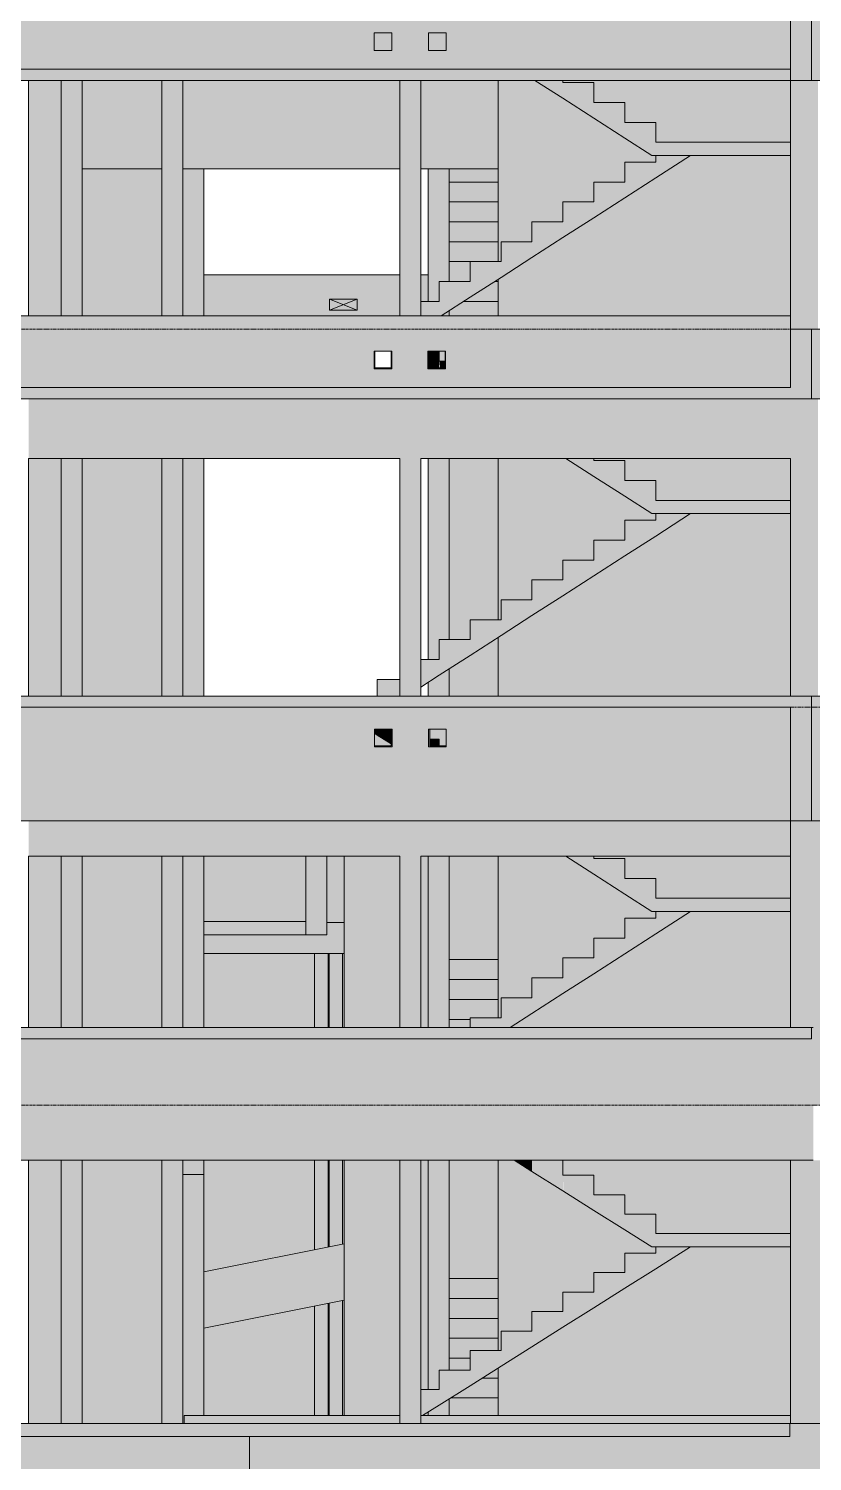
# Model space of a CAD drawing. Header units: centimetres. Extents: x -1095 to 23421, y -520 to 84300.
# Drawn here: x 14340 to 15049, y 74231 to 75527 of the extents above; entities that cross this region are included whole.
import ezdxf

# ---------------------------------------------------------------- set-up
doc = ezdxf.new("R2010")
doc.units = ezdxf.units.CM
doc.linetypes.add('Centro', pattern=[3.175, 0.635, -0.47625, 1.5875, -0.47625])
for name, color, linetype, lineweight in [('A-FLOR', 7, 'Continuous', 9), ('A-FLOR-LEVL', 7, 'Continuous', 9), ('A-GENM', 7, 'Continuous', 18), ('A-WALL', 7, 'Continuous', 9), ('S-BEAM', 7, 'Continuous', 9), ('S-COLS', 7, 'Continuous', 9), ('S-FNDN', 7, 'Continuous', 9), ('S-STRS', 7, 'Continuous', 9)]:
    doc.layers.add(name, color=color, linetype=linetype, lineweight=lineweight)

# ---------------------------------------------------------------- blocks, each defined once
blk = doc.blocks.new('Estaca W Gerdau - W250X73-4068957-CT501 - CORTE ESQ_ ATC')
at = {"layer": 'S-FNDN', "true_color": 0xacb7d2}
h = blk.add_hatch(color=9, dxfattribs=at)
h.paths.add_polyline_path([(248.5, 73400), (248.4, 73564), (224, 73564), (224, 73400)], flags=0)
h.paths.add_polyline_path([(224, 74272), (249.4, 74272), (249.4, 74376.1), (224, 74371.1), (224, 74329.4)], flags=0)
h.paths.add_polyline_path([(224, 74422.1), (249.4, 74427.4), (249.4, 74503), (224, 74503), (224, 74427.4)], flags=0)
h.paths.add_polyline_path([(235.3, 74623), (249.4, 74623), (249.4, 74690), (224, 74690), (224, 74623)], flags=0)
at = {"layer": 'S-FNDN'}
for p, q in [((224, 74690), (224, 74623)), ((236.3, 74623), (236.3, 74690)), ((237.1, 74690), (237.1, 74623)), ((249.4, 74690), (249.4, 74623)), ((224, 74503), (224, 74422.1)), ((236.3, 74424.5), (236.3, 74503)), ((237.1, 74503), (237.1, 74424.7)), ((249.4, 74503), (249.4, 74427.1)), ((236.3, 74272), (236.3, 74373.5)), ((237.1, 74373.7), (237.1, 74272)), ((249.4, 74376.1), (249.4, 74272)), ((224, 74371.1), (224, 74272)), ((224, 73564), (224, 73400)), ((236.3, 73400), (236.3, 73564)), ((237.1, 73564), (237.1, 73400)), ((248.5, 73400), (224, 73400))]:
    blk.add_line(p, q, dxfattribs=at)
blk = doc.blocks.new('PED_FURO_RETANGULAR_R04_2020 _INSTÂNCIA_ - FURO RET-3662893-CT501 - CORTE ESQ_ ATC')
at = {"layer": 'A-GENM', "lineweight": 9}
for p, q in [((262.6, 75272), (237.6, 75282)), ((237.6, 75272), (262.6, 75282))]:
    blk.add_line(p, q, dxfattribs=at)

msp = doc.modelspace()

# ---------------------------------------------------------------- hatches: boundary and pattern name
at = {"layer": 'A-FLOR', "true_color": 0xc0c0c0}
for points in [[(15029.24, 75480), (15029.24, 75490.01), (13986.24, 75490.01), (13986.24, 75480), (15015.3, 75480)], [(15029.24, 75192), (15029.24, 75202), (13986.24, 75202), (13986.24, 75192), (15015.3, 75192)], [(14909.07, 74913), (15029.24, 74913), (15029.24, 74923), (13986.24, 74923), (13986.24, 74913), (14903.74, 74913)], [(14590.74, 74707), (14590.74, 74719), (14498.24, 74719), (14498.24, 74707), (14583.97, 74707)], [(15015.3, 74613), (15048.24, 74613), (15048.24, 74623), (13967.24, 74623), (13967.24, 74613), (14921.21, 74613)]]:
    msp.add_hatch(color=9, dxfattribs=at).paths.add_polyline_path(points, flags=0)
at = {"layer": 'A-WALL', "true_color": 0xc0c0c0}
h = msp.add_hatch(color=9, dxfattribs=at)
h.paths.add_polyline_path([(14625.24, 74272), (14625.24, 74376.41), (14623.91, 74376.15), (14623.91, 74272)], flags=0)
h.paths.add_polyline_path([(14539.65, 74272), (14598.51, 74272), (14598.51, 74371.07), (14498.24, 74351.01), (14498.24, 74272), (14499.24, 74272)], flags=0)
h.paths.add_polyline_path([(14498.24, 74402), (14598.51, 74422.06), (14598.51, 74503), (14498.24, 74503), (14498.24, 74427.4)], flags=0)
h.paths.add_polyline_path([(14623.91, 74427.14), (14625.24, 74427.4), (14625.24, 74503), (14623.91, 74503), (14623.91, 74427.4)], flags=0)
h.paths.add_polyline_path([(14590.74, 74623), (14598.51, 74623), (14598.51, 74690), (14498.24, 74690), (14498.24, 74623), (14559.88, 74623)], flags=0)
h.paths.add_polyline_path([(14625.24, 74623), (14625.24, 74690), (14623.91, 74690), (14623.91, 74623)], flags=0)
at = {"layer": 'S-BEAM', "true_color": 0xc0c0c0}
h = msp.add_hatch(color=9, dxfattribs=at)
h.paths.add_polyline_path([(14544.83, 75490.01), (15029.24, 75490.01), (15029.24, 75555.01), (13986.24, 75555.01), (13986.24, 75490.01), (14498.24, 75490.01)], flags=0)
h.paths.add_polyline_path([(14668.46, 75507.01), (14652.46, 75507.01), (14652.46, 75523), (14668.46, 75523)], flags=0)
h.paths.add_polyline_path([(14701.46, 75507.01), (14701.46, 75523), (14717.46, 75523), (14717.46, 75507.01)], flags=0)
h.paths.add_polyline_path([(13992.96, 75507.01), (13992.96, 75523), (14008.96, 75523), (14008.96, 75507.01)], flags=0)
for points in [[(15048.24, 75480), (15048.24, 75543.01), (15029.24, 75543.01), (15029.24, 75480)], [(15109.4, 75480), (15202.24, 75480), (15202.24, 75543.01), (15048.24, 75543.01), (15048.24, 75480), (15079.41, 75480)], [(14637.05, 75272.01), (14637.05, 75282.01), (14612.05, 75282.01), (14612.05, 75272.01)], [(15042.35, 75192), (15048.24, 75192), (15048.24, 75255.01), (15029.24, 75255.01), (15029.24, 75192)], [(15048.24, 75192), (15202.24, 75192), (15202.24, 75255.01), (15048.24, 75255.01), (15048.24, 75202)], [(15048.24, 74810), (15048.24, 74923), (15029.24, 74923), (15029.24, 74810), (15036.38, 74810)], [(14609.74, 74707), (14609.74, 74778), (14590.74, 74778), (14590.74, 74707)], [(13966.74, 74503), (15029.24, 74503), (15029.24, 74553), (15048.24, 74553), (15048.24, 74503), (15049.74, 74503), (15049.74, 74623), (15048.24, 74623), (15048.24, 74613), (13967.24, 74613), (13966.74, 74548.13)], [(15048.24, 74503), (15048.24, 74553), (15029.24, 74553), (15029.24, 74503)], [(14498.24, 74490), (14498.24, 74503), (14479.24, 74503), (14479.24, 74490)], [(14498.24, 74351.01), (14625.24, 74376.41), (14625.24, 74427.4), (14498.24, 74402)], [(14342.24, 74253), (14673.24, 74253), (14673.24, 74265), (14342.24, 74265)], [(15028.65, 74253), (15028.65, 74265), (14697.24, 74265), (14697.24, 74253), (15015.3, 74253)], [(15485.78, 74207), (16137.56, 74207), (16137.56, 74265), (15028.65, 74265), (15028.88, 74207), (15391.68, 74207)], [(14415.98, 74172), (14499.24, 74172), (14499.24, 74253), (14027.24, 74253), (14027.24, 74172), (14415.98, 74172)], [(14539.65, 74207), (15028.65, 74207), (15028.65, 74253), (14539.65, 74253)]]:
    msp.add_hatch(color=9, dxfattribs=at).paths.add_polyline_path(points, flags=0)
h = msp.add_hatch(color=9, dxfattribs=at)
h.paths.add_polyline_path([(14460.24, 75400.01), (14460.24, 75480), (14388.24, 75480), (14388.24, 75400.01), (14410.06, 75400.01)], flags=0)
h.paths.add_polyline_path([(14675.74, 75400.01), (14675.74, 75480), (14479.24, 75480), (14479.24, 75400.01), (14544.83, 75400.01)], flags=0)
h.paths.add_polyline_path([(14764.74, 75400.01), (14764.74, 75480), (14694.74, 75480), (14694.74, 75400.01), (14733.02, 75400.01)], flags=0)
h.paths.add_polyline_path([(14717.46, 75507.01), (14717.46, 75523), (14701.46, 75523), (14701.46, 75507.01)], flags=0)
h.paths.add_polyline_path([(14652.46, 75507.01), (14668.46, 75507.01), (14668.46, 75523), (14652.46, 75523), (14652.46, 75508.2)], flags=0)
h = msp.add_hatch(color=9, dxfattribs=at)
h.paths.add_polyline_path([(14675.74, 75267), (14675.74, 75304.01), (14498.24, 75304.01), (14498.24, 75267), (14668.46, 75267)], flags=0)
h.paths.add_polyline_path([(14637.05, 75272.01), (14612.05, 75272.01), (14612.05, 75282.01), (14637.05, 75282.01), (14637.05, 75279.55)], flags=0)
h.paths.add_polyline_path([(14701.12, 75280.01), (14701.24, 75280.01), (14701.24, 75304.01), (14694.74, 75304.01), (14694.74, 75280.01)], flags=0)
h = msp.add_hatch(color=9, dxfattribs=at)
h.paths.add_polyline_path([(14544.83, 75202), (15029.24, 75202), (15029.24, 75267), (13986.24, 75267), (13986.24, 75202), (14498.24, 75202)], flags=0)
h.paths.add_polyline_path([(14653.23, 75219), (14652.46, 75219), (14652.46, 75235), (14668.46, 75235), (14668.46, 75219)], flags=0)
h.paths.add_polyline_path([(14717.12, 75219), (14701.12, 75219), (14701.12, 75235), (14717.12, 75235), (14717.12, 75220)], flags=0)
h.paths.add_polyline_path([(14009.04, 75219), (13993.04, 75219), (13993.04, 75235), (14009.04, 75235), (14009.04, 75220)], flags=0)
h = msp.add_hatch(color=9, dxfattribs=at)
h.paths.add_polyline_path([(14498.24, 75138), (14675.74, 75138), (14675.74, 75192), (14339.74, 75192), (14339.74, 75138), (14485.73, 75138)], flags=0)
h.paths.add_polyline_path([(14668.46, 75219), (14667.96, 75220), (14652.96, 75220), (14653.23, 75219), (14668.05, 75219)], flags=0)
h = msp.add_hatch(color=9, dxfattribs=at)
h.paths.add_polyline_path([(15015.3, 75138), (15029.24, 75138), (15029.24, 75192), (14694.74, 75192), (14694.74, 75138), (14921.21, 75138)], flags=0)
h.paths.add_polyline_path([(14701.54, 75219), (14717.12, 75219), (14716.62, 75220), (14701.62, 75220), (14701.12, 75219)], flags=0)
h = msp.add_hatch(color=9, dxfattribs=at)
h.paths.add_polyline_path([(13813.24, 74810), (13967.24, 74810), (13967.24, 74923), (13813.24, 74923), (13813.24, 74913)], flags=0)
h.paths.add_polyline_path([(13986.24, 74810), (15029.24, 74810), (15029.24, 74913), (13986.24, 74913), (13986.24, 74847.44)], flags=0)
h.paths.add_polyline_path([(15202.24, 74810), (15202.24, 74923), (15048.24, 74923), (15048.24, 74810), (15109.4, 74810)], flags=0)
h.paths.add_polyline_path([(14016.43, 74877), (14001.24, 74877), (14001.74, 74893), (14017.24, 74893), (14017.24, 74877)], flags=0)
h.paths.add_polyline_path([(14652.74, 74877), (14652.74, 74893), (14668.74, 74893), (14668.74, 74877)], flags=0)
h.paths.add_polyline_path([(14717.74, 74877), (14701.74, 74877), (14701.74, 74893), (14717.74, 74893), (14717.74, 74878)], flags=0)
h = msp.add_hatch(color=9, dxfattribs=at)
h.paths.add_polyline_path([(14450.74, 74778), (14675.74, 74778), (14675.74, 74810), (14339.74, 74810), (14339.74, 74778), (14430.24, 74778)], flags=0)
h.paths.add_polyline_path([(14652.74, 74877), (14668.74, 74877), (14668.74, 74893), (14667.74, 74893), (14667.74, 74878), (14652.74, 74878)], flags=0)
h = msp.add_hatch(color=9, dxfattribs=at)
h.paths.add_polyline_path([(15029.24, 74778), (15029.24, 74810), (14694.74, 74810), (14694.74, 74778), (15015.3, 74778)], flags=0)
h.paths.add_polyline_path([(14701.74, 74877), (14717.74, 74877), (14717.74, 74878), (14702.74, 74878), (14702.74, 74893), (14701.74, 74893), (14701.74, 74877.17)], flags=0)
at = {"layer": 'S-BEAM', "true_color": 0x7f7f7f}
h = msp.add_hatch(color=8, dxfattribs=at)
h.paths.add_polyline_path([(14609.74, 74718), (14625.24, 74718), (14625.24, 74778), (14609.74, 74778), (14609.74, 74727.56)], flags=0)
h.paths.add_polyline_path([(14590.74, 74719), (14590.74, 74778), (14498.24, 74778), (14498.24, 74719), (14544.83, 74719)], flags=0)
at = {"layer": 'S-BEAM', "true_color": 0xc0c0c0}
h = msp.add_hatch(color=9, dxfattribs=at)
h.paths.add_polyline_path([(14598.51, 74690), (14625.24, 74690), (14625.24, 74718), (14609.74, 74718), (14609.74, 74707), (14498.24, 74707), (14498.24, 74690), (14590.74, 74690)], flags=0)
h.paths.add_polyline_path([(14124.24, 74690), (14124.24, 74718), (14040.74, 74718), (14040.74, 74690), (14100.23, 74690)], flags=0)
h = msp.add_hatch(color=9, dxfattribs=at)
h.paths.add_polyline_path([(14523.39, 74265), (14675.74, 74265), (14675.74, 74272), (14480.51, 74272), (14480.51, 74265), (14499.24, 74265)], flags=0)
h.paths.add_polyline_path([(15029.24, 74265), (15028.88, 74272), (14694.74, 74272), (14694.74, 74265), (15028.88, 74265)], flags=0)
at = {"layer": 'S-COLS', "true_color": 0xc0c0c0}
h = msp.add_hatch(color=9, dxfattribs=at)
h.paths.add_polyline_path([(14159.24, 75267), (14320.74, 75267), (14320.74, 75480), (14159.24, 75480), (14159.24, 75282.6)], flags=0)
h.paths.add_polyline_path([(14356.64, 75267), (14369.24, 75267), (14369.24, 75480), (14339.74, 75480), (14339.74, 75267)], flags=0)
for points in [[(14387.27, 75267), (14388.24, 75267), (14388.24, 75480), (14369.24, 75480), (14369.24, 75267)], [(14478.27, 75267), (14479.24, 75267), (14479.24, 75480), (14460.24, 75480), (14460.24, 75267)], [(14693.73, 75267), (14694.74, 75267), (14694.74, 75480), (14675.74, 75480), (14675.74, 75267)], [(15048.24, 75255.01), (15054.24, 75255.01), (15054.24, 75480), (15029.24, 75480), (15029.24, 75255.01)], [(14720.24, 75388.01), (14764.74, 75388.01), (14764.74, 75400.01), (14720.24, 75400.01)], [(14693.9, 74923), (14694.74, 74923), (14694.74, 75192), (14675.74, 75192), (14675.74, 74923)], [(15029.24, 74923), (15054.24, 74923), (15054.24, 75192), (15029.24, 75192), (15029.24, 74938.23)], [(14387.44, 74923), (14388.24, 74923), (14388.24, 75138), (14369.24, 75138), (14369.24, 74923)], [(14478.99, 74923), (14479.24, 74923), (14479.24, 75138), (14460.24, 75138), (14460.24, 74923)], [(14688.83, 74623), (14694.74, 74623), (14694.74, 74810), (14675.74, 74810), (14675.74, 74623)], [(15066.24, 74553), (15066.24, 74810), (15029.24, 74810), (15029.24, 74623), (15049.74, 74623), (15049.74, 74553)], [(14382.65, 74623), (14388.24, 74623), (14388.24, 74778), (14369.24, 74778), (14369.24, 74623)], [(14464.53, 74623), (14479.24, 74623), (14479.24, 74778), (14460.24, 74778), (14460.24, 74623)], [(14764.74, 74684.7), (14764.74, 74778), (14720.24, 74778), (14720.24, 74684.7), (14733.02, 74684.7)], [(14369.24, 74265), (14388.24, 74265), (14388.24, 74503), (14369.24, 74503), (14369.24, 74368.93)], [(14460.24, 74265), (14479.24, 74265), (14479.24, 74503), (14460.24, 74503), (14460.24, 74455.53)], [(14694.74, 74265), (14694.74, 74503), (14675.74, 74503), (14675.74, 74265)], [(14720.24, 74396), (14764.74, 74396), (14764.74, 74503), (14720.24, 74503)], [(15048.24, 74265), (15066.24, 74265), (15066.24, 74503), (15029.24, 74503), (15029.24, 74265)], [(14320.74, 74253), (14342.24, 74253), (14342.24, 74265), (14318.24, 74265), (14318.24, 74253)], [(14679, 74253), (14697.24, 74253), (14697.24, 74265), (14673.24, 74265), (14673.24, 74253)]]:
    msp.add_hatch(color=9, dxfattribs=at).paths.add_polyline_path(points, flags=0)
h = msp.add_hatch(color=9, dxfattribs=at)
h.paths.add_polyline_path([(14827.12, 75267), (15029.24, 75267), (15029.24, 75412), (14938.77, 75412), (14764.74, 75300.13), (14764.74, 75267)], flags=0)
h.paths.add_polyline_path([(14764.74, 75316), (14767.24, 75316), (14767.24, 75334), (14795.24, 75334), (14795.24, 75352), (14823.24, 75352), (14823.24, 75370.01), (14851.24, 75370.01), (14851.24, 75388.01), (14879.24, 75388.01), (14879.24, 75406), (14907.24, 75406), (14907.24, 75412), (14903.72, 75412), (14797.94, 75480), (14764.74, 75480), (14764.74, 75319.74)], flags=0)
h.paths.add_polyline_path([(15029.24, 75424), (15029.24, 75480), (14823.24, 75480), (14823.24, 75478), (14851.24, 75478), (14851.24, 75460.01), (14879.24, 75460.01), (14879.24, 75442), (14907.24, 75442), (14907.24, 75424), (15001.79, 75424)], flags=0)
h = msp.add_hatch(color=9, dxfattribs=at)
h.paths.add_polyline_path([(14388.24, 75267), (14460.24, 75267), (14460.24, 75400.01), (14388.24, 75400.01), (14388.24, 75282.6)], flags=0)
h.paths.add_polyline_path([(14479.24, 75267), (14498.24, 75267), (14498.24, 75400.01), (14479.24, 75400.01), (14479.24, 75282.6)], flags=0)
h = msp.add_hatch(color=9, dxfattribs=at)
h.paths.add_polyline_path([(14719.23, 75267), (14720.24, 75267), (14720.24, 75271.52), (14713.21, 75267), (14717.12, 75267)], flags=0)
h.paths.add_polyline_path([(14711.24, 75280.01), (14711.24, 75298.01), (14720.24, 75298.01), (14720.24, 75400.01), (14701.24, 75400.01), (14701.26, 75280.01)], flags=0)
h = msp.add_hatch(color=9, dxfattribs=at)
h.paths.add_polyline_path([(14720.24, 74923), (14720.24, 74947.52), (14701.24, 74935.31), (14701.24, 74923), (14719.56, 74923)], flags=0)
h.paths.add_polyline_path([(14701.24, 74956), (14711.24, 74956), (14711.24, 74974), (14720.24, 74974), (14720.24, 75138), (14701.24, 75138), (14701.24, 74959.74)], flags=0)
h.paths.add_polyline_path([(14716.62, 75226), (14716.62, 75235), (14711.24, 75235), (14711.24, 75226)], flags=0)
h = msp.add_hatch(color=9, dxfattribs=at)
h.paths.add_polyline_path([(14159.24, 74923), (14320.74, 74923), (14320.74, 75138), (14159.24, 75138), (14159.24, 75098.98)], flags=0)
h.paths.add_polyline_path([(14339.74, 74923), (14369.24, 74923), (14369.24, 75138), (14339.74, 75138), (14339.74, 75013.69)], flags=0)
h = msp.add_hatch(color=9, dxfattribs=at)
h.paths.add_polyline_path([(14460.24, 74923), (14460.24, 75138), (14388.24, 75138), (14388.24, 74923)], flags=0)
h.paths.add_polyline_path([(14498.24, 74923), (14498.24, 75138), (14479.24, 75138), (14479.24, 74923), (14487.38, 74923)], flags=0)
h = msp.add_hatch(color=9, dxfattribs=at)
h.paths.add_polyline_path([(14720.24, 74923), (14764.74, 74923), (14764.74, 74976.13), (14720.24, 74947.52), (14720.24, 74941.73)], flags=0)
h.paths.add_polyline_path([(14720.24, 74974), (14739.24, 74974), (14739.24, 74992), (14764.74, 74992), (14764.74, 75138), (14720.24, 75138), (14720.24, 75098.98)], flags=0)
h = msp.add_hatch(color=9, dxfattribs=at)
h.paths.add_polyline_path([(15029.24, 74923), (15029.24, 75088), (14938.77, 75088), (14764.74, 74976.13), (14764.74, 74923), (14977.05, 74923)], flags=0)
h.paths.add_polyline_path([(14764.74, 74992), (14767.24, 74992), (14767.24, 75010), (14795.24, 75010), (14795.24, 75028), (14823.24, 75028), (14823.24, 75046), (14851.24, 75046), (14851.24, 75064), (14879.24, 75064), (14879.39, 75082), (14907.24, 75082), (14907.24, 75088), (14903.72, 75088), (14825.94, 75138), (14764.74, 75138), (14764.74, 74995.74)], flags=0)
h.paths.add_polyline_path([(15015.3, 75100), (15029.24, 75100), (15029.24, 75138), (14851.24, 75138), (14851.24, 75136), (14879.24, 75136), (14879.24, 75118), (14907.24, 75118), (14907.24, 75100), (15003.74, 75100)], flags=0)
h = msp.add_hatch(color=9, dxfattribs=at)
h.paths.add_polyline_path([(14720.24, 74623), (14720.24, 74778), (14701.24, 74778), (14701.24, 74623), (14715.95, 74623)], flags=0)
h.paths.add_polyline_path([(14717.74, 74878), (14717.74, 74893), (14702.74, 74893), (14703.22, 74884), (14711.24, 74884), (14711.24, 74878), (14714.54, 74878)], flags=0)
h = msp.add_hatch(color=9, dxfattribs=at)
h.paths.add_polyline_path([(14638.93, 74623), (14675.74, 74623), (14675.74, 74778), (14625.24, 74778), (14625.24, 74623)], flags=0)
h.paths.add_polyline_path([(14694.74, 74623), (14701.24, 74623), (14701.24, 74778), (14694.74, 74778), (14694.74, 74654)], flags=0)
h.paths.add_polyline_path([(14667.74, 74878), (14667.6, 74879.79), (14652.74, 74889.34), (14652.74, 74878), (14660.24, 74878)], flags=0)
h = msp.add_hatch(color=9, dxfattribs=at)
h.paths.add_polyline_path([(14159.24, 74623), (14320.74, 74623), (14320.74, 74778), (14159.24, 74778), (14159.24, 74731.75)], flags=0)
h.paths.add_polyline_path([(14339.74, 74623), (14369.24, 74623), (14369.24, 74778), (14339.74, 74778), (14339.74, 74664.88)], flags=0)
h = msp.add_hatch(color=9, dxfattribs=at)
h.paths.add_polyline_path([(14388.24, 74623), (14460.24, 74623), (14460.24, 74778), (14388.24, 74778), (14388.24, 74725.5)], flags=0)
h.paths.add_polyline_path([(14479.24, 74623), (14498.24, 74623), (14498.24, 74778), (14479.24, 74778), (14479.24, 74731.75)], flags=0)
h = msp.add_hatch(color=9, dxfattribs=at)
h.paths.add_polyline_path([(14851.24, 74623), (15029.24, 74623), (15029.24, 74728), (14938.77, 74728), (14775.43, 74623), (14847.43, 74623)], flags=0)
h.paths.add_polyline_path([(14767.24, 74632), (14767.24, 74650), (14795.24, 74650), (14795.24, 74668), (14823.24, 74668), (14823.24, 74686), (14851.24, 74686), (14851.24, 74704), (14879.24, 74704), (14879.24, 74722), (14907.24, 74722), (14907.24, 74728), (14903.72, 74728), (14825.94, 74778), (14764.74, 74778), (14764.74, 74632)], flags=0)
h.paths.add_polyline_path([(15029.24, 74740), (15029.24, 74778), (14851.24, 74778), (14851.24, 74776), (14879.24, 74776), (14879.24, 74758), (14907.24, 74758), (14907.24, 74740), (15015.3, 74740)], flags=0)
h = msp.add_hatch(color=9, dxfattribs=at)
h.paths.add_polyline_path([(14159.24, 74265), (14320.74, 74265.18), (14320.74, 74503), (14159.24, 74503)], flags=0)
h.paths.add_polyline_path([(14369.24, 74265), (14369.24, 74503), (14339.74, 74503), (14339.74, 74265), (14356.64, 74265)], flags=0)
h = msp.add_hatch(color=9, dxfattribs=at)
h.paths.add_polyline_path([(14388.24, 74265), (14460.24, 74265), (14460.24, 74503), (14388.24, 74503), (14388.24, 74388.68)], flags=0)
h.paths.add_polyline_path([(14480.51, 74265), (14480.51, 74272), (14498.24, 74272), (14498.24, 74490), (14479.24, 74490), (14479.24, 74265)], flags=0)
h = msp.add_hatch(color=9, dxfattribs=at)
h.paths.add_polyline_path([(14697.24, 74272), (14701.24, 74272), (14701.24, 74275.15), (14696.24, 74272)], flags=0)
h.paths.add_polyline_path([(14675.74, 74272), (14675.74, 74503), (14625.24, 74503), (14625.24, 74272), (14673.24, 74272)], flags=0)
h.paths.add_polyline_path([(14696.24, 74295.63), (14701.24, 74295.63), (14701.24, 74503), (14694.74, 74503), (14694.74, 74295.63)], flags=0)
h = msp.add_hatch(color=9, dxfattribs=at)
h.paths.add_polyline_path([(14701.24, 74272), (14720.24, 74272), (14720.24, 74287.11), (14701.24, 74275.15)], flags=0)
h.paths.add_polyline_path([(14701.24, 74295.63), (14711.24, 74295.63), (14711.24, 74313.25), (14720.24, 74313.25), (14720.24, 74503), (14701.24, 74503), (14701.24, 74299.07)], flags=0)
h = msp.add_hatch(color=9, dxfattribs=at)
h.paths.add_polyline_path([(14764.74, 74272), (15029.24, 74272), (15029.24, 74424.63), (14938.7, 74424.63), (14764.74, 74315.12), (14764.74, 74299.07)], flags=0)
h.paths.add_polyline_path([(14767.24, 74330.88), (14767.24, 74348.5), (14795.24, 74348.5), (14795.24, 74366.13), (14823.24, 74366.13), (14823.24, 74383.75), (14851.24, 74383.75), (14851.24, 74401.38), (14879.24, 74401.38), (14879.24, 74419), (14907.24, 74419), (14907.24, 74424.63), (14903.78, 74424.63), (14779.27, 74503), (14764.74, 74503), (14764.8, 74330.88)], flags=0)
h.paths.add_polyline_path([(14921.21, 74436.63), (15029.24, 74436.63), (15029.24, 74503), (14823.24, 74503), (14823.24, 74489.5), (14851.24, 74489.5), (14851.24, 74471.88), (14879.24, 74471.88), (14879.24, 74454.25), (14907.24, 74454.25), (14907.24, 74436.63)], flags=0)
h = msp.add_hatch(color=9, dxfattribs=at)
h.paths.add_polyline_path([(14499.24, 73364), (14559.24, 73364), (14559.24, 73524), (14548.24, 73524), (14548.24, 73624), (14540.08, 73624), (14540.08, 73574), (14499.24, 73574), (14499.24, 73446.43)], flags=0)
h.paths.add_polyline_path([(14539.12, 74172), (14540.09, 74172), (14539.65, 74253), (14499.24, 74253), (14499.24, 74172), (14509.36, 74172)], flags=0)
at = {"layer": 'S-STRS', "true_color": 0xc0c0c0}
for points in [[(14823.24, 75463.74), (14823.24, 75480), (14797.94, 75480), (14819.4, 75466.21)], [(14851.24, 75445.74), (14851.24, 75478), (14823.24, 75478), (14823.24, 75463.74), (14827.12, 75461.25)], [(14879.24, 75427.74), (14879.24, 75460.01), (14851.24, 75460.01), (14851.24, 75445.74), (14857.05, 75442)], [(14903.72, 75412), (14907.24, 75412), (14907.24, 75442), (14879.24, 75442), (14879.24, 75427.74), (14885.05, 75424)], [(14921.21, 75412), (15029.24, 75412), (15029.24, 75424), (14907.24, 75424), (14907.24, 75412)], [(14907.24, 75391.74), (14938.77, 75412), (14907.24, 75412), (14907.24, 75406)], [(14879.24, 75373.74), (14907.24, 75391.74), (14907.24, 75406), (14879.24, 75406), (14879.24, 75382.6)], [(14764.74, 75370.01), (14764.74, 75388.01), (14720.24, 75388), (14720.24, 75370.01), (14733.02, 75370.01)], [(14851.24, 75355.74), (14879.24, 75373.74), (14879.24, 75388.01), (14851.24, 75388.01), (14851.24, 75370.01)], [(14733.02, 75352), (14764.74, 75352), (14764.74, 75370.01), (14720.24, 75370.01), (14720.24, 75352)], [(14823.24, 75337.74), (14851.24, 75355.74), (14851.24, 75370.01), (14823.24, 75370.01), (14823.24, 75352)], [(14733.02, 75334), (14764.74, 75334), (14764.74, 75352), (14720.24, 75352), (14720.24, 75334)], [(14795.24, 75319.74), (14823.24, 75337.74), (14823.24, 75352), (14795.24, 75352), (14795.24, 75334)], [(14764.74, 75316), (14764.74, 75334), (14720.24, 75334), (14720.24, 75316), (14763.89, 75316)], [(14767.24, 75301.74), (14795.24, 75319.74), (14795.24, 75334), (14767.24, 75334), (14767.24, 75316)], [(14739.24, 75283.74), (14767.24, 75301.74), (14767.24, 75316), (14739.24, 75316), (14739.24, 75298.01)], [(14713.21, 75267), (14739.24, 75283.74), (14739.24, 75298.01), (14711.24, 75298.01), (14711.24, 75267)], [(14739.24, 75280.01), (14764.74, 75280.01), (14764.74, 75298.01), (14761.43, 75298.01), (14733.43, 75280.01), (14738.13, 75280.01)], [(14708.76, 75267), (14711.24, 75267), (14711.24, 75280.01), (14694.74, 75280.01), (14694.74, 75267), (14701.24, 75267)], [(14720.24, 75267), (14764.74, 75267), (14764.74, 75280.01), (14733.02, 75279.74), (14720.24, 75271.52)], [(14701.62, 75220), (14711.24, 75220), (14711.24, 75235), (14701.62, 75235), (14701.62, 75226)], [(14716.62, 75220), (14716.62, 75226), (14711.24, 75226), (14711.8, 75220)], [(14851.24, 75121.74), (14851.24, 75138), (14825.94, 75138), (14827.12, 75137.25)], [(14879.24, 75103.74), (14879.24, 75136), (14851.24, 75136), (14851.24, 75121.74), (14857.05, 75118)], [(14907.24, 75088), (14907.24, 75118), (14879.24, 75118), (14879.24, 75103.74), (14903.72, 75088)], [(15017.1, 75088), (15029.24, 75088), (15029.24, 75100), (14907.24, 75100), (14907.24, 75088), (14965.57, 75088)], [(14907.24, 75067.74), (14938.77, 75088), (14907.24, 75088), (14907.24, 75082)], [(14879.24, 75049.74), (14907.24, 75067.74), (14907.24, 75082), (14879.24, 75082), (14879.24, 75064)], [(14851.24, 75031.74), (14879.24, 75049.74), (14879.24, 75064), (14851.24, 75064), (14851.24, 75046)], [(14823.24, 75013.74), (14851.24, 75031.74), (14851.24, 75046), (14823.24, 75046), (14823.24, 75028)], [(14795.24, 74995.74), (14823.24, 75013.74), (14823.24, 75028), (14795.24, 75028), (14795.24, 75010)], [(14767.24, 74977.74), (14795.24, 74995.74), (14795.24, 75010), (14767.24, 75010), (14767.24, 74992)], [(14739.24, 74959.74), (14767.24, 74977.74), (14767.24, 74992), (14739.24, 74992), (14739.24, 74974)], [(14711.24, 74941.73), (14739.24, 74959.74), (14739.24, 74974), (14711.24, 74974), (14711.24, 74956)], [(14694.74, 74931.13), (14711.24, 74941.73), (14711.24, 74956), (14694.74, 74956), (14694.74, 74938)], [(14657, 74923), (14675.74, 74923), (14675.74, 74938), (14655.24, 74938), (14655.24, 74923)], [(14655.24, 74887.73), (14655.24, 74893), (14652.74, 74893), (14652.74, 74889.34)], [(14667.74, 74879.7), (14667.74, 74893), (14655.24, 74893), (14655.24, 74887.73), (14667.6, 74879.79)], [(14711.24, 74878), (14711.24, 74884), (14702.74, 74884), (14702.74, 74878)], [(14851.24, 74761.74), (14851.24, 74778), (14825.94, 74778), (14829.05, 74776)], [(14879.24, 74743.74), (14879.24, 74776), (14851.24, 74776), (14851.24, 74761.74), (14857.05, 74758)], [(14907.24, 74728), (14907.24, 74758), (14879.24, 74758), (14879.24, 74743.74), (14903.72, 74728)], [(15015.3, 74728), (15029.24, 74728), (15029.24, 74740), (14907.24, 74740), (14907.24, 74728), (14971.46, 74728)], [(14879.24, 74689.74), (14907.24, 74707.74), (14907.24, 74722), (14879.24, 74722), (14879.24, 74704)], [(14907.24, 74707.74), (14938.77, 74728), (14907.24, 74728), (14907.24, 74722)], [(14851.24, 74671.74), (14879.24, 74689.74), (14879.24, 74704), (14851.24, 74704), (14851.24, 74686)], [(14720.24, 74666.6), (14764.74, 74666.6), (14764.74, 74684.7), (14720.24, 74684.7)], [(14823.24, 74653.74), (14851.24, 74671.74), (14851.24, 74686), (14823.24, 74686), (14823.24, 74668)], [(14733.02, 74648.5), (14764.74, 74648.5), (14764.74, 74666.6), (14720.24, 74666.6), (14720.24, 74648.5)], [(14795.24, 74635.74), (14823.24, 74653.74), (14823.24, 74668), (14795.24, 74668), (14795.24, 74650)], [(14739.24, 74630.4), (14739.24, 74632), (14764.74, 74632), (14764.74, 74648.5), (14720.24, 74648.5), (14720.24, 74630.4), (14733.02, 74630.4)], [(14767.24, 74623), (14775.43, 74623), (14795.24, 74635.74), (14795.24, 74650), (14767.24, 74650), (14767.24, 74632)], [(14764.74, 74623), (14767.24, 74623), (14767.24, 74632), (14739.24, 74632), (14739.24, 74623), (14756.9, 74623)], [(14733.02, 74623), (14739.24, 74623), (14739.24, 74630.4), (14720.24, 74630.4), (14720.24, 74623)], [(14795.24, 74492.95), (14795.24, 74503), (14779.27, 74503)], [(14823.24, 74475.32), (14823.24, 74503), (14795.24, 74503), (14795.24, 74492.95), (14804.12, 74487.36)], [(14851.24, 74457.7), (14851.24, 74489.5), (14823.24, 74489.5), (14823.8, 74474.97), (14827.12, 74472.88)], [(14879.24, 74440.07), (14879.24, 74471.88), (14851.24, 74471.88), (14851.24, 74457.7), (14857.23, 74453.93)], [(14903.78, 74424.63), (14907.24, 74424.63), (14907.24, 74454.25), (14879.24, 74454.25), (14879.24, 74440.07), (14884.71, 74436.63)], [(14921.21, 74424.63), (15029.24, 74424.63), (15029.24, 74436.63), (14907.24, 74436.63), (14907.24, 74424.63)], [(14907.24, 74404.82), (14938.7, 74424.63), (14907.24, 74424.63), (14907.24, 74419)], [(14879.24, 74387.2), (14907.24, 74404.82), (14907.24, 74419), (14879.24, 74419), (14879.24, 74401.38)], [(14851.24, 74369.57), (14879.24, 74387.2), (14879.24, 74401.38), (14851.24, 74401.38), (14851.24, 74383.75)], [(14764.74, 74378), (14764.74, 74396), (14720.24, 74396), (14720.24, 74378), (14733.02, 74378)], [(14764.74, 74360), (14764.74, 74378), (14720.24, 74378), (14720.24, 74360), (14733.02, 74360)], [(14823.24, 74351.95), (14851.24, 74369.57), (14851.24, 74383.75), (14823.24, 74383.75), (14823.24, 74364.51)], [(14733.02, 74342), (14764.74, 74342), (14764.74, 74360), (14720.24, 74360), (14720.24, 74342)], [(14795.24, 74334.32), (14823.24, 74351.95), (14823.24, 74366.13), (14795.24, 74366.13), (14795.24, 74348.5)], [(14767.24, 74316.7), (14795.24, 74334.32), (14795.24, 74348.5), (14767.24, 74348.5), (14767.24, 74330.88)], [(14739.24, 74324), (14739.24, 74330.88), (14764.74, 74330.88), (14764.74, 74342), (14720.24, 74342), (14720.24, 74324), (14733.02, 74324)], [(14739.24, 74299.07), (14767.24, 74316.7), (14767.24, 74330.88), (14739.24, 74330.88), (14739.24, 74306)], [(14711.24, 74281.45), (14739.24, 74299.07), (14739.24, 74313.25), (14711.24, 74313.25), (14711.24, 74295.63)], [(14696.24, 74272), (14711.24, 74281.45), (14711.24, 74295.63), (14694.74, 74295.63), (14694.74, 74272)], [(14739.24, 74288), (14764.74, 74288), (14764.74, 74306), (14750.25, 74306), (14721.65, 74288), (14735.8, 74288)], [(14720.24, 74272), (14764.74, 74272), (14764.74, 74288), (14721.65, 74288), (14720.24, 74287.11), (14720.24, 74281.45)]]:
    msp.add_hatch(color=9, dxfattribs=at).paths.add_polyline_path(points, flags=0)
h = msp.add_hatch(color=9, dxfattribs=at)
h.paths.add_polyline_path([(14733.02, 75298.01), (14739.24, 75298.01), (14739.24, 75316), (14720.24, 75316), (14720.24, 75298.01)], flags=0)
h.paths.add_polyline_path([(14761.43, 75298.01), (14764.74, 75298.01), (14764.74, 75300.13)], flags=0)
h = msp.add_hatch(color=9, dxfattribs=at)
h.paths.add_polyline_path([(14750.25, 74306), (14764.74, 74306), (14764.74, 74315.12), (14761.77, 74313.25)], flags=0)
h.paths.add_polyline_path([(14739.24, 74313.25), (14739.24, 74324), (14720.24, 74324), (14720.24, 74313.25), (14733.02, 74313.25)], flags=0)

# ---------------------------------------------------------------- linework, layer by layer
at = {"layer": 'A-FLOR'}
for p, q in [((13986.24, 75490.01), (15029.24, 75490.01)), ((15029.24, 75480), (13986.24, 75480)), ((13986.24, 75202), (15029.24, 75202)), ((15029.24, 75192), (13986.24, 75192)), ((13986.24, 74923), (15029.24, 74923)), ((15029.24, 74913), (13986.24, 74913)), ((14498.24, 74719), (14590.74, 74719)), ((14590.74, 74707), (14498.24, 74707)), ((13967.24, 74623), (15048.24, 74623)), ((15048.24, 74623), (15048.24, 74613)), ((15048.24, 74613), (13967.24, 74613))]:
    msp.add_line(p, q, dxfattribs=at)
at = {"layer": 'A-FLOR-LEVL', "linetype": 'Centro'}
for p, q in [((12850.49, 75255.01), (16649.08, 75255.01)), ((12850.49, 74913), (16649.08, 74913)), ((12850.49, 74553), (17619.31, 74553)), ((12850.49, 74265), (17619.31, 74265))]:
    msp.add_line(p, q, dxfattribs=at)
at = {"layer": 'S-BEAM'}
for p, q in [((15029.24, 75543.01), (15029.24, 75490.01)), ((15048.24, 75480), (15048.24, 75543.01)), ((14652.46, 75523), (14668.46, 75523)), ((14652.46, 75507.01), (14652.46, 75523)), ((14668.46, 75523), (14668.46, 75507.01)), ((14701.46, 75523), (14717.46, 75523)), ((14701.46, 75507.01), (14701.46, 75523)), ((14717.46, 75523), (14717.46, 75507.01)), ((14668.46, 75507.01), (14652.46, 75507.01)), ((14717.46, 75507.01), (14701.46, 75507.01)), ((15029.24, 75490.01), (15029.24, 75480)), ((15029.24, 75480), (15048.24, 75480)), ((15048.24, 75480), (15202.24, 75480)), ((14388.24, 75400.01), (14460.24, 75400.01)), ((14479.24, 75400.01), (14675.74, 75400.01)), ((14694.74, 75400.01), (14764.74, 75400.01)), ((14498.24, 75304.01), (14675.74, 75304.01)), ((14694.74, 75304.01), (14701.24, 75304.01)), ((14612.05, 75282.01), (14637.05, 75282.01)), ((14612.05, 75272.01), (14612.05, 75282.01)), ((14637.05, 75282.01), (14637.05, 75272.01)), ((13986.24, 75267), (15029.24, 75267)), ((14637.05, 75272.01), (14612.05, 75272.01)), ((15029.24, 75267), (15029.24, 75255.01)), ((15048.24, 75255.01), (15029.24, 75255.01)), ((15029.24, 75255.01), (15029.24, 75202)), ((15048.24, 75192), (15048.24, 75255.01)), ((15048.24, 75255.01), (15202.24, 75255.01)), ((14652.46, 75235), (14668.46, 75235)), ((14652.46, 75219), (14652.46, 75235)), ((14652.96, 75220), (14652.96, 75235)), ((14667.96, 75235), (14667.96, 75220)), ((14668.46, 75235), (14668.46, 75219)), ((14701.12, 75235), (14717.12, 75235)), ((14701.12, 75219), (14701.12, 75235)), ((14701.62, 75220), (14701.62, 75235)), ((14716.62, 75235), (14716.62, 75220)), ((14717.12, 75235), (14717.12, 75219)), ((14668.46, 75219), (14652.46, 75219)), ((14667.96, 75220), (14652.96, 75220)), ((14717.12, 75219), (14701.12, 75219)), ((14716.62, 75220), (14701.62, 75220)), ((15029.24, 75192), (15048.24, 75192)), ((15048.24, 75192), (15202.24, 75192)), ((14339.74, 75138), (14675.74, 75138)), ((14694.74, 75138), (15029.24, 75138)), ((15048.24, 74923), (15029.24, 74923)), ((15048.24, 74923), (15202.24, 74923)), ((15048.24, 74810), (15048.24, 74923)), ((15029.24, 74913), (15029.24, 74810)), ((14652.74, 74893), (14668.74, 74893)), ((14652.74, 74877), (14652.74, 74893)), ((14667.74, 74893), (14667.74, 74878)), ((14668.74, 74893), (14668.74, 74877)), ((14701.74, 74893), (14717.74, 74893)), ((14701.74, 74877), (14701.74, 74893)), ((14702.74, 74878), (14702.74, 74893)), ((14717.74, 74893), (14717.74, 74877)), ((14667.74, 74878), (14652.74, 74878)), ((14717.74, 74878), (14702.74, 74878)), ((14668.74, 74877), (14652.74, 74877)), ((14717.74, 74877), (14701.74, 74877)), ((13986.24, 74810), (15029.24, 74810)), ((15029.24, 74778), (15029.24, 74810)), ((15029.24, 74810), (15048.24, 74810)), ((15048.24, 74810), (15202.24, 74810)), ((14339.74, 74778), (14675.74, 74778)), ((14590.74, 74707), (14590.74, 74778)), ((14609.74, 74778), (14609.74, 74707)), ((14694.74, 74778), (15029.24, 74778)), ((14625.24, 74718), (14609.74, 74718)), ((14609.74, 74707), (14590.74, 74707)), ((14625.24, 74690), (14498.24, 74690)), ((15048.24, 74623), (15049.74, 74623)), ((13966.74, 74503), (15029.24, 74503)), ((14498.24, 74503), (14498.24, 74490)), ((15048.24, 74503), (15029.24, 74503)), ((15048.24, 74503), (15049.74, 74503)), ((14498.24, 74490), (14479.24, 74490)), ((14498.24, 74402), (14625.24, 74427.4)), ((14498.24, 74351.01), (14625.24, 74376.41)), ((14480.51, 74265), (14480.51, 74272)), ((14480.51, 74272), (14675.74, 74272)), ((14694.74, 74272), (15029.24, 74272)), ((14342.24, 74265), (14673.24, 74265)), ((14697.24, 74265), (15028.65, 74265)), ((15028.65, 74253), (15028.65, 74265)), ((15028.65, 74265), (16137.56, 74265)), ((14027.24, 74253), (14499.24, 74253)), ((14539.65, 74207), (14539.65, 74253)), ((14539.65, 74253), (15028.65, 74253))]:
    msp.add_line(p, q, dxfattribs=at)
at = {"layer": 'S-COLS'}
for p, q in [((14339.74, 75267), (14339.74, 75480)), ((14369.24, 75480), (14369.24, 75267)), ((14388.24, 75480), (14388.24, 75267)), ((14460.24, 75480), (14460.24, 75267)), ((14479.24, 75267), (14479.24, 75480)), ((14675.74, 75480), (14675.74, 75267)), ((14694.74, 75267), (14694.74, 75480)), ((14764.74, 75316), (14764.74, 75480)), ((15029.24, 75480), (15029.24, 75267)), ((14498.24, 75400.01), (14498.24, 75267)), ((14701.24, 75400.01), (14701.24, 75280.01)), ((14720.24, 75400.01), (14720.24, 75316)), ((14764.74, 75267), (14764.74, 75300.13)), ((14339.74, 74923), (14339.74, 75138)), ((14369.24, 75138), (14369.24, 74923)), ((14388.24, 75138), (14388.24, 74923)), ((14460.24, 75138), (14460.24, 74923)), ((14479.24, 74923), (14479.24, 75138)), ((14498.24, 75138), (14498.24, 74923)), ((14675.74, 75138), (14675.74, 74923)), ((14694.74, 74923), (14694.74, 75138)), ((14701.24, 75138), (14701.24, 74956)), ((14720.24, 75138), (14720.24, 74974)), ((14764.74, 74992), (14764.74, 75138)), ((15029.24, 75138), (15029.24, 74923)), ((14764.74, 74923), (14764.74, 74976.13)), ((14720.24, 74947.52), (14720.24, 74923)), ((14701.24, 74935.31), (14701.24, 74923)), ((15029.24, 74810), (15029.24, 74623)), ((14339.74, 74623), (14339.74, 74778)), ((14369.24, 74778), (14369.24, 74623)), ((14388.24, 74778), (14388.24, 74623)), ((14460.24, 74778), (14460.24, 74623)), ((14479.24, 74623), (14479.24, 74778)), ((14498.24, 74778), (14498.24, 74623)), ((14625.24, 74778), (14625.24, 74623)), ((14675.74, 74778), (14675.74, 74623)), ((14694.74, 74623), (14694.74, 74778)), ((14701.24, 74778), (14701.24, 74623)), ((14720.24, 74778), (14720.24, 74623)), ((14764.74, 74632), (14764.74, 74778)), ((14339.74, 74265), (14339.74, 74503)), ((14369.24, 74503), (14369.24, 74265)), ((14388.24, 74503), (14388.24, 74265)), ((14460.24, 74503), (14460.24, 74265)), ((14479.24, 74265), (14479.24, 74503)), ((14625.24, 74503), (14625.24, 74272)), ((14675.74, 74503), (14675.74, 74265)), ((14694.74, 74265), (14694.74, 74503)), ((14701.24, 74503), (14701.24, 74295.63)), ((14720.24, 74503), (14720.24, 74324)), ((14764.74, 74330.88), (14764.74, 74503)), ((15029.24, 74503), (15029.24, 74265)), ((14498.24, 74490), (14498.24, 74272)), ((14764.74, 74272), (14764.74, 74315.12)), ((14701.24, 74275.15), (14701.24, 74272)), ((14342.24, 74265), (14318.24, 74265)), ((14339.74, 74265), (14320.74, 74265)), ((14697.24, 74265), (14673.24, 74265)), ((14694.74, 74265), (14675.74, 74265)), ((14539.65, 74253), (14499.24, 74253))]:
    msp.add_line(p, q, dxfattribs=at)
at = {"layer": 'S-STRS'}
for p, q in [((14797.94, 75480), (14823.24, 75463.74)), ((14823.24, 75478), (14823.24, 75480)), ((14823.24, 75478), (14851.24, 75478)), ((14851.24, 75460.01), (14851.24, 75478)), ((14823.24, 75463.74), (14851.24, 75445.74)), ((14851.24, 75460.01), (14879.24, 75460.01)), ((14879.24, 75442), (14879.24, 75460.01)), ((14851.24, 75445.74), (14879.24, 75427.74)), ((14879.24, 75442), (14903.72, 75442)), ((14903.72, 75442), (14907.24, 75442)), ((14907.24, 75424), (14907.24, 75442)), ((14879.24, 75427.74), (14903.72, 75412)), ((14907.24, 75424), (15029.24, 75424)), ((14903.72, 75412), (14907.24, 75412)), ((14938.77, 75412), (14907.24, 75391.74)), ((14907.24, 75406), (14907.24, 75412)), ((14907.24, 75412), (15029.24, 75412)), ((14879.24, 75406), (14907.24, 75406)), ((14879.24, 75388.01), (14879.24, 75406)), ((14720.24, 75388.01), (14764.74, 75388.01)), ((14851.24, 75388.01), (14879.24, 75388.01)), ((14851.24, 75370.01), (14851.24, 75388.01)), ((14879.24, 75373.74), (14907.24, 75391.74)), ((14720.24, 75370.01), (14764.74, 75370.01)), ((14823.24, 75370.01), (14851.24, 75370.01)), ((14823.24, 75352), (14823.24, 75370.01)), ((14851.24, 75355.74), (14879.24, 75373.74)), ((14720.24, 75352), (14764.74, 75352)), ((14795.24, 75352), (14823.24, 75352)), ((14795.24, 75334), (14795.24, 75352)), ((14823.24, 75337.74), (14851.24, 75355.74)), ((14720.24, 75334), (14764.74, 75334)), ((14767.24, 75334), (14795.24, 75334)), ((14767.24, 75316), (14767.24, 75334)), ((14795.24, 75319.74), (14823.24, 75337.74)), ((14767.24, 75301.74), (14795.24, 75319.74)), ((14720.24, 75316), (14739.24, 75316)), ((14720.24, 75298.01), (14720.24, 75316)), ((14739.24, 75316), (14767.24, 75316)), ((14739.24, 75298.01), (14739.24, 75316)), ((14711.24, 75298.01), (14739.24, 75298.01)), ((14711.24, 75280.01), (14711.24, 75298.01)), ((14739.24, 75283.74), (14767.24, 75301.74)), ((14761.43, 75298.01), (14764.74, 75298.01)), ((14694.74, 75280.01), (14711.24, 75280.01)), ((14713.21, 75267), (14739.24, 75283.74)), ((14733.43, 75280.01), (14764.74, 75280.01)), ((14720.24, 75267), (14720.24, 75271.52)), ((14711.24, 75226), (14711.24, 75235)), ((14711.24, 75226), (14716.62, 75226)), ((14825.94, 75138), (14851.24, 75121.74)), ((14851.24, 75136), (14851.24, 75138)), ((14851.24, 75136), (14879.24, 75136)), ((14879.24, 75118), (14879.24, 75136)), ((14851.24, 75121.74), (14879.24, 75103.74)), ((14879.24, 75118), (14903.72, 75118)), ((14903.72, 75118), (14907.24, 75118)), ((14907.24, 75100), (14907.24, 75118)), ((14879.24, 75103.74), (14903.72, 75088)), ((14907.24, 75100), (15029.24, 75100)), ((14903.72, 75088), (14907.24, 75088)), ((14907.24, 75082), (14907.24, 75088)), ((14907.24, 75088), (15029.24, 75088)), ((14938.77, 75088), (14907.24, 75067.74)), ((14879.24, 75082), (14907.24, 75082)), ((14879.24, 75064), (14879.24, 75082)), ((14851.24, 75064), (14879.24, 75064)), ((14851.24, 75046), (14851.24, 75064)), ((14879.24, 75049.74), (14907.24, 75067.74)), ((14823.24, 75046), (14851.24, 75046)), ((14823.24, 75028), (14823.24, 75046)), ((14851.24, 75031.74), (14879.24, 75049.74)), ((14795.24, 75028), (14823.24, 75028)), ((14795.24, 75010), (14795.24, 75028)), ((14823.24, 75013.74), (14851.24, 75031.74)), ((14767.24, 75010), (14795.24, 75010)), ((14767.24, 74992), (14767.24, 75010)), ((14795.24, 74995.74), (14823.24, 75013.74)), ((14767.24, 74977.74), (14795.24, 74995.74)), ((14739.24, 74992), (14767.24, 74992)), ((14739.24, 74974), (14739.24, 74992)), ((14711.24, 74974), (14739.24, 74974)), ((14711.24, 74956), (14711.24, 74974)), ((14739.24, 74959.74), (14767.24, 74977.74)), ((14694.74, 74956), (14711.24, 74956)), ((14711.24, 74941.73), (14739.24, 74959.74)), ((14655.24, 74938), (14675.74, 74938)), ((14655.24, 74923), (14655.24, 74938)), ((14694.74, 74931.13), (14711.24, 74941.73)), ((14652.74, 74889.34), (14655.24, 74887.73)), ((14655.24, 74887.73), (14667.74, 74879.7)), ((14702.74, 74884), (14711.24, 74884)), ((14711.24, 74878), (14711.24, 74884)), ((14825.94, 74778), (14851.24, 74761.74)), ((14851.24, 74776), (14851.24, 74778)), ((14851.24, 74776), (14879.24, 74776)), ((14879.24, 74758), (14879.24, 74776)), ((14851.24, 74761.74), (14879.24, 74743.74)), ((14879.24, 74758), (14903.72, 74758)), ((14903.72, 74758), (14907.24, 74758)), ((14907.24, 74740), (14907.24, 74758)), ((14879.24, 74743.74), (14903.72, 74728)), ((14907.24, 74740), (15029.24, 74740)), ((14879.24, 74722), (14907.24, 74722)), ((14879.24, 74704), (14879.24, 74722)), ((14903.72, 74728), (14907.24, 74728)), ((14907.24, 74722), (14907.24, 74728)), ((14907.24, 74728), (15029.24, 74728)), ((14938.77, 74728), (14907.24, 74707.74)), ((14851.24, 74704), (14879.24, 74704)), ((14851.24, 74686), (14851.24, 74704)), ((14879.24, 74689.74), (14907.24, 74707.74)), ((14720.24, 74684.7), (14764.74, 74684.7)), ((14823.24, 74686), (14851.24, 74686)), ((14823.24, 74668), (14823.24, 74686)), ((14851.24, 74671.74), (14879.24, 74689.74)), ((14823.24, 74653.74), (14851.24, 74671.74)), ((14720.24, 74666.6), (14764.74, 74666.6)), ((14795.24, 74668), (14823.24, 74668)), ((14795.24, 74650), (14795.24, 74668)), ((14720.24, 74648.5), (14764.74, 74648.5)), ((14767.24, 74650), (14795.24, 74650)), ((14767.24, 74632), (14767.24, 74650)), ((14795.24, 74635.74), (14823.24, 74653.74)), ((14739.24, 74632), (14767.24, 74632)), ((14739.24, 74623), (14739.24, 74632)), ((14775.43, 74623), (14795.24, 74635.74)), ((14720.24, 74630.4), (14739.24, 74630.4)), ((14779.27, 74503), (14795.24, 74492.95)), ((14823.24, 74489.5), (14823.24, 74503)), ((14795.24, 74492.95), (14823.24, 74475.32)), ((14823.24, 74489.5), (14851.24, 74489.5)), ((14851.24, 74471.88), (14851.24, 74489.5)), ((14823.24, 74475.32), (14851.24, 74457.7)), ((14851.24, 74471.88), (14879.24, 74471.88)), ((14879.24, 74454.25), (14879.24, 74471.88)), ((14851.24, 74457.7), (14879.24, 74440.07)), ((14879.24, 74454.25), (14903.78, 74454.25)), ((14903.78, 74454.25), (14907.24, 74454.25)), ((14907.24, 74436.63), (14907.24, 74454.25)), ((14879.24, 74440.07), (14903.78, 74424.63)), ((14903.78, 74424.63), (14907.24, 74424.63)), ((14907.24, 74436.63), (15029.24, 74436.63)), ((14907.24, 74419), (14907.24, 74424.63)), ((14907.24, 74424.63), (15029.24, 74424.63)), ((14938.7, 74424.63), (14907.24, 74404.82)), ((14879.24, 74419), (14907.24, 74419)), ((14879.24, 74401.38), (14879.24, 74419)), ((14851.24, 74401.38), (14879.24, 74401.38)), ((14851.24, 74383.75), (14851.24, 74401.38)), ((14879.24, 74387.2), (14907.24, 74404.82)), ((14720.24, 74396), (14764.74, 74396)), ((14851.24, 74369.57), (14879.24, 74387.2)), ((14720.24, 74378), (14764.74, 74378)), ((14823.24, 74383.75), (14851.24, 74383.75)), ((14823.24, 74366.13), (14823.24, 74383.75)), ((14720.24, 74360), (14764.74, 74360)), ((14795.24, 74366.13), (14823.24, 74366.13)), ((14795.24, 74348.5), (14795.24, 74366.13)), ((14823.24, 74351.95), (14851.24, 74369.57)), ((14767.24, 74348.5), (14795.24, 74348.5)), ((14767.24, 74330.88), (14767.24, 74348.5)), ((14795.24, 74334.32), (14823.24, 74351.95)), ((14720.24, 74342), (14764.74, 74342)), ((14767.24, 74316.7), (14795.24, 74334.32)), ((14720.24, 74324), (14739.24, 74324)), ((14720.24, 74313.25), (14720.24, 74324)), ((14739.24, 74330.88), (14767.24, 74330.88)), ((14739.24, 74313.25), (14739.24, 74330.88)), ((14711.24, 74313.25), (14739.24, 74313.25)), ((14711.24, 74295.63), (14711.24, 74313.25)), ((14739.24, 74299.07), (14767.24, 74316.7)), ((14694.74, 74295.63), (14711.24, 74295.63)), ((14711.24, 74281.45), (14739.24, 74299.07)), ((14750.25, 74306), (14764.74, 74306)), ((14696.24, 74272), (14711.24, 74281.45)), ((14720.24, 74272), (14720.24, 74287.11)), ((14721.65, 74288), (14764.74, 74288))]:
    msp.add_line(p, q, dxfattribs=at)

# ---------------------------------------------------------------- block references
at = {"layer": 'A-GENM', "lineweight": 9}
msp.add_blockref('PED_FURO_RETANGULAR_R04_2020 _INSTÂNCIA_ - FURO RET-3662893-CT501 - CORTE ESQ_ ATC', (14374.49, 0), dxfattribs=at)
at = {"layer": 'S-FNDN'}
msp.add_blockref('Estaca W Gerdau - W250X73-4068957-CT501 - CORTE ESQ_ ATC', (14374.49, 0), dxfattribs=at)

doc.saveas('drawing.dxf')
